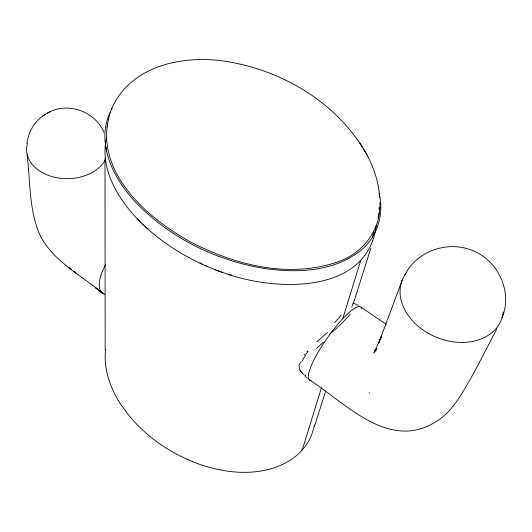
<?xml version="1.0" encoding="UTF-8"?>
<svg xmlns="http://www.w3.org/2000/svg" width="532" height="532" viewBox="0 0 532 532"><rect width="100%" height="100%" fill="white"/><g stroke="black" fill="none" stroke-linecap="round" stroke-linejoin="round"><path stroke-width="0.8" d="M379.11 207.28L379.077 209.561M379.855 202.473C381.511 229.525 362.871 253.458 337.833 261.817C289.342 278.815 235.284 265.129 191.074 242.253C146.154 217.774 91.91 169.735 110.317 112.531M376.264 225.342C367.619 295.28 274.605 291.21 225.069 273.302C194.439 262.821 165.598 246.329 142.23 223.799M378.864 212.973L378.053 218.612M105.589 349.398C103.215 369.268 110.596 389.118 121.456 405.477M373.816 231.453L372.4 237.372M26.926 143.673C28.176 131.677 35.225 120.039 45.832 114.114M107.078 127.068L107.67 123.956M314.572 425.055L311.819 434.385A67.557 58.56 13.3 0 1 302.236 450.006A67.544 58.54 13.3 0 1 287.253 462.022C258.133 478.022 222.15 473.473 192.444 461.65M106.54 137.316C99.265 169.582 118.929 200.704 140.947 222.542M300.148 363.183L300.427 362.279M502.035 317.81C513.766 290.146 495.777 256.291 467.149 248.697C443.602 241.801 415.904 252.6 404.925 274.898M321.441 387.762L302.223 449.999L301.591 449.52M342.96 318.036L360.776 260.334M351.812 306.798L353.288 302.854L358.255 305.448M314.592 426.066L325.624 391.18M370.871 248.105L353.255 303.812M402.312 279.965L378.711 343.093L381.557 336.131L374.814 351.04M231.334 274.705L231.114 275.257L228.108 274.306M111.62 108.94C131.032 63.428 188.661 53.572 232.418 62.523C284.421 72.385 334.196 102.197 362.591 147.517M496.881 328.716C487.904 346.006 479.086 363.389 469.61 380.413C460.36 396.34 450.803 413.61 434.112 422.78C387.848 450.205 345.308 402.877 309.205 379.708M111.999 108.674C92.881 142.995 115.504 183.121 140.761 207.4C173.745 239.553 217.182 260.361 262.429 268.161C294.582 273.175 330.99 272.264 358.295 252.328C376.536 239.373 384.623 215.114 379.136 193.608M373.69 352.975L377.015 348.447L374.841 351.153M200.278 262.628L199.926 263.127L202.266 264.218M304.251 355.137L305.168 353.9M374.209 352.004L376.377 349.298L376.131 349.591M374.495 351.499L374.229 351.852L374.628 351.333M375.18 350.654C373.89 352.151 377.321 348.207 376.024 349.69M307.037 351.592L307.456 351.113M375.319 350.495L376.31 349.378M375.459 350.329L375.891 349.843M316.746 341.857L327.439 332.507M148.155 228.461L147.61 228.82L144.884 226.319M47.667 113.063C67.225 101.286 95.348 111.447 103.926 132.295M42.5 116.056L50.247 111.56M221.086 271.912L222.077 272.271M219.111 271.194L217.156 270.462M215.187 269.704L216.165 270.083M305.055 375.286L305.707 375.545M207.467 266.532L204.62 265.288M304.444 374.987L302.302 373.444M386.372 324.42L360.949 307.15M27.072 154.752C30.437 181.306 28.868 209.402 39.647 234.393C52.701 261.372 81.343 275.15 103.328 293.764L95.66 287.845L101.911 292.786M69.18 267.709L71.594 269.604M74.048 271.5L76.528 273.441M305.022 376.071L307.35 378.172M301.844 372.779L300.799 371.728M142.882 224.431L143.547 225.063M142.244 223.812L140.288 221.884M139.657 221.245L137.17 218.679M300.627 371.516L300.341 371.137M363.509 149.046C372.626 163.603 378.565 180.361 379.675 197.558M359.399 142.237L367.113 155.012M299.962 370.545L299.735 370.132M369.142 392.543L369.288 393.128M106.593 147.351L106.6 151.128M104.977 158.283L105.176 349.411M341.138 315.05A40.086 4.243 -46.3 0 1 334.562 322.711M350.229 314.013A40.086 8.086 -38.8 0 1 329.567 334.236M192.504 461.517A147.091 122.207 11.3 0 1 121.595 405.411M316.427 348.553A44.528 8.193 -38.7 0 1 323.31 342.355M306.219 353.707A44.316 16.592 -32.2 0 1 308.108 351.466M301.704 361.913A43.71 18.261 -29.2 0 1 306.026 354.93M300.627 371.063A43.724 19.704 -26 0 1 299.376 363.423M302.668 373.171A44.429 19.485 -32.3 0 1 300.553 371.137M104.87 160.531A40.698 29.253 -0.4 0 1 55.341 177.415A40.698 29.253 -0.4 0 1 27.425 143.667M104.698 294.282A38.018 15.415 -53.6 0 1 105.569 264.57M503.265 312.045A53.366 40.326 22.2 0 1 436.952 337.494A53.366 40.326 22.2 0 1 406.142 273.122M311.134 380.287A44.582 9.476 -54.9 0 1 327.566 337.587A44.582 9.476 -54.9 0 1 361.687 308.64"/></g></svg>
